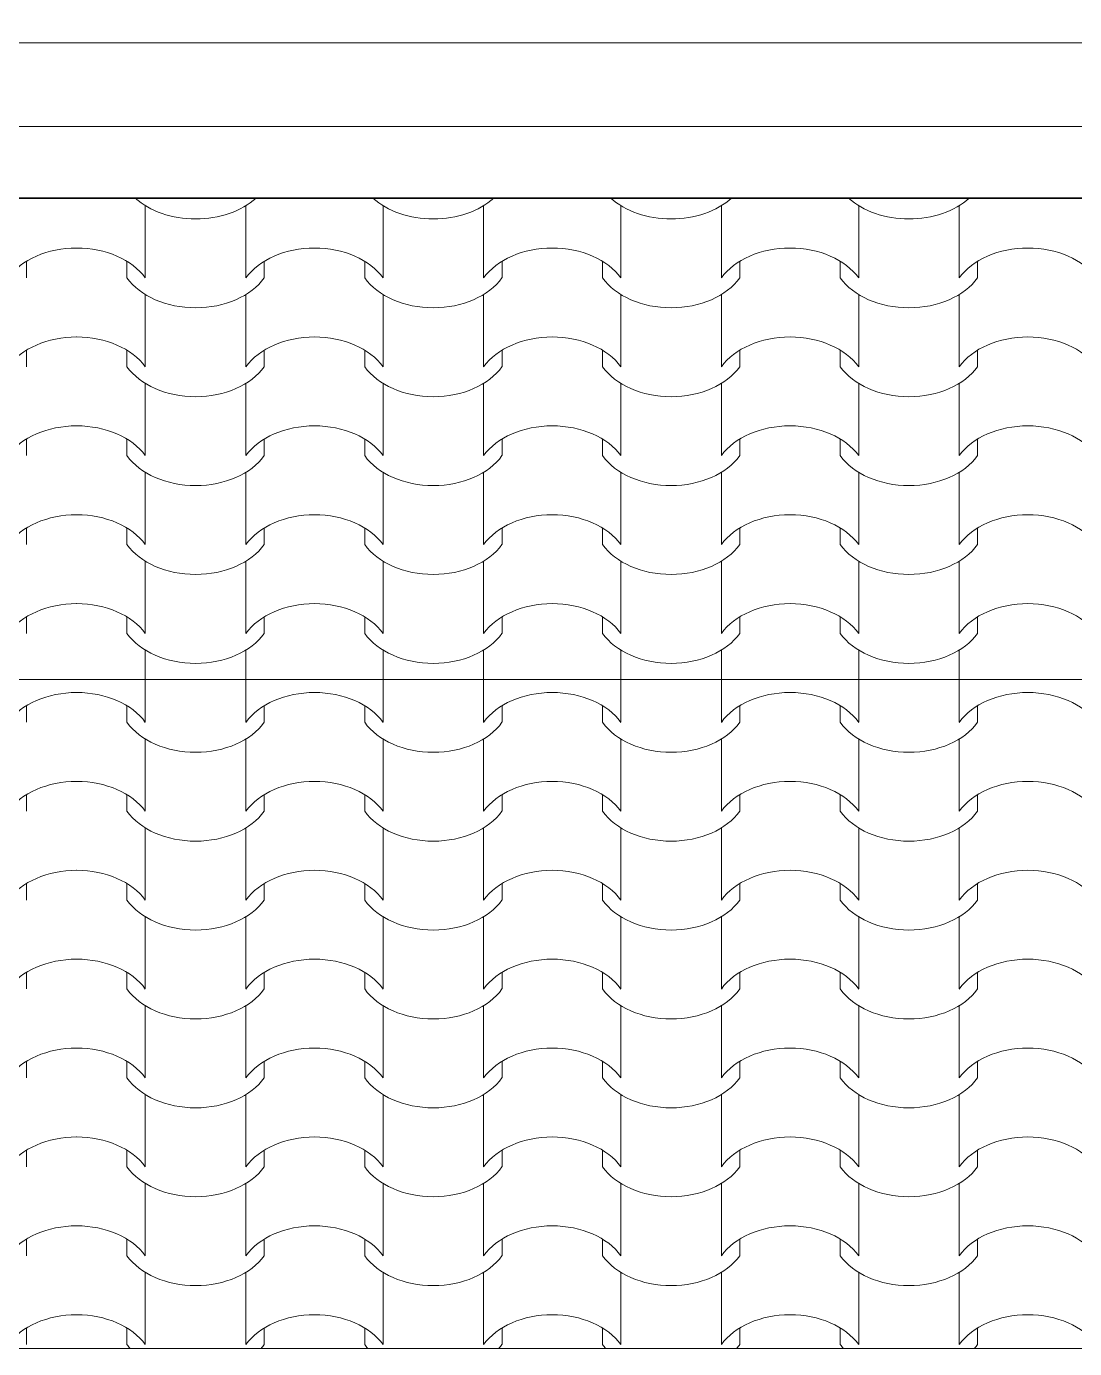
# Model space of a CAD drawing. Header units: millimetres. Extents: x -6000 to 12300, y -11438 to 14364.
# Drawn here: x 9250 to 10504, y -4561 to -2980 of the extents above; entities that cross this region are included whole.
import ezdxf

# ---------------------------------------------------------------- set-up
doc = ezdxf.new("R2010")
doc.units = ezdxf.units.MM
doc.header["$MEASUREMENT"] = 0
doc.layers.add('Shell - Roof', color=7, linetype='Continuous')
doc.layers.add('Structural - Bearing', color=7, linetype='Continuous')
for name, color, linetype, lineweight, true_color in [('Shell - Roof_Pen_No__172', 7, 'Continuous', 13, 0xbf8080), ('Shell - Roof_Pen_No__92', 7, 'Continuous', 13, 0xbf8080), ('Structural - Bearing_Pen_No__89', 7, 'Continuous', 20, 0x71cebe)]:
    doc.layers.add(name, color=color, linetype=linetype, lineweight=lineweight, true_color=true_color)
doc.layers.add('Shell - Roof_Pen_No__32', color=15, linetype='Continuous', lineweight=35)

# ---------------------------------------------------------------- blocks, each defined once
blk = doc.blocks.new('Slab_1_5', base_point=(5100, -111.4))
at = {"layer": 'Structural - Bearing_Pen_No__89', "linetype": 'Continuous', "flags": 128}
blk.add_lwpolyline([(5100, -111.4), (5100, 3238.6), (11500, 3238.6), (11500, -3761.4), (2000, -3761.4), (2000, -111.4)], close=True, dxfattribs=at)
blk = doc.blocks.new('*X3')
at = {"layer": 'Shell - Roof_Pen_No__92', "linetype": 'Continuous'}
for p, q in [((9392.4, -3194.8), (9392.4, -3237.9)), ((9512.7, -3194.8), (9512.7, -3237.9)), ((9676.9, -3194.8), (9676.9, -3237.9)), ((9797.2, -3194.8), (9797.2, -3237.9)), ((9961.4, -3194.8), (9961.4, -3237.9)), ((10081.6, -3194.8), (10081.6, -3237.9)), ((10245.9, -3194.8), (10245.9, -3237.9)), ((10366.1, -3194.8), (10366.1, -3237.9)), ((9392.4, -3237.9), (9392.4, -3281)), ((9512.7, -3237.9), (9512.7, -3281)), ((9676.9, -3237.9), (9676.9, -3281)), ((9797.2, -3237.9), (9797.2, -3281)), ((9961.4, -3237.9), (9961.4, -3281)), ((10081.6, -3237.9), (10081.6, -3281)), ((10245.9, -3237.9), (10245.9, -3281)), ((10366.1, -3237.9), (10366.1, -3281)), ((9250.2, -3261.2), (9250.2, -3281)), ((9370.4, -3261.2), (9370.4, -3281)), ((9534.7, -3261.2), (9534.7, -3281)), ((9654.9, -3261.2), (9654.9, -3281)), ((9819.2, -3261.2), (9819.2, -3281)), ((9939.4, -3261.2), (9939.4, -3281)), ((10103.6, -3261.2), (10103.6, -3281)), ((10223.9, -3261.2), (10223.9, -3281)), ((10388.1, -3261.2), (10388.1, -3281)), ((9392.4, -3301.1), (9392.4, -3344.2)), ((9512.7, -3301.1), (9512.7, -3344.2)), ((9676.9, -3301.1), (9676.9, -3344.2)), ((9797.2, -3301.1), (9797.2, -3344.2)), ((9961.4, -3301.1), (9961.4, -3344.2)), ((10081.6, -3301.1), (10081.6, -3344.2)), ((10245.9, -3301.1), (10245.9, -3344.2)), ((10366.1, -3301.1), (10366.1, -3344.2)), ((9392.4, -3344.2), (9392.4, -3387.3)), ((9512.7, -3344.2), (9512.7, -3387.3)), ((9676.9, -3344.2), (9676.9, -3387.3)), ((9797.2, -3344.2), (9797.2, -3387.3)), ((9961.4, -3344.2), (9961.4, -3387.3)), ((10081.6, -3344.2), (10081.6, -3387.3)), ((10245.9, -3344.2), (10245.9, -3387.3)), ((10366.1, -3344.2), (10366.1, -3387.3)), ((9250.2, -3367.5), (9250.2, -3387.3)), ((9370.4, -3367.5), (9370.4, -3387.3)), ((9534.7, -3367.5), (9534.7, -3387.3)), ((9654.9, -3367.5), (9654.9, -3387.3)), ((9819.2, -3367.5), (9819.2, -3387.3)), ((9939.4, -3367.5), (9939.4, -3387.3)), ((10103.6, -3367.5), (10103.6, -3387.3)), ((10223.9, -3367.5), (10223.9, -3387.3)), ((10388.1, -3367.5), (10388.1, -3387.3)), ((9392.4, -3407.4), (9392.4, -3450.5)), ((9512.7, -3407.4), (9512.7, -3450.5)), ((9676.9, -3407.4), (9676.9, -3450.5)), ((9797.2, -3407.4), (9797.2, -3450.5)), ((9961.4, -3407.4), (9961.4, -3450.5)), ((10081.6, -3407.4), (10081.6, -3450.5)), ((10245.9, -3407.4), (10245.9, -3450.5)), ((10366.1, -3407.4), (10366.1, -3450.5)), ((9392.4, -3450.5), (9392.4, -3493.6)), ((9512.7, -3450.5), (9512.7, -3493.6)), ((9676.9, -3450.5), (9676.9, -3493.6)), ((9797.2, -3450.5), (9797.2, -3493.6)), ((9961.4, -3450.5), (9961.4, -3493.6)), ((10081.6, -3450.5), (10081.6, -3493.6)), ((10245.9, -3450.5), (10245.9, -3493.6)), ((10366.1, -3450.5), (10366.1, -3493.6)), ((9250.2, -3473.8), (9250.2, -3493.6)), ((9370.4, -3473.8), (9370.4, -3493.6)), ((9534.7, -3473.8), (9534.7, -3493.6)), ((9654.9, -3473.8), (9654.9, -3493.6)), ((9819.2, -3473.8), (9819.2, -3493.6)), ((9939.4, -3473.8), (9939.4, -3493.6)), ((10103.6, -3473.8), (10103.6, -3493.6)), ((10223.9, -3473.8), (10223.9, -3493.6)), ((10388.1, -3473.8), (10388.1, -3493.6)), ((9392.4, -3513.7), (9392.4, -3556.8)), ((9512.7, -3513.7), (9512.7, -3556.8)), ((9676.9, -3513.7), (9676.9, -3556.8)), ((9797.2, -3513.7), (9797.2, -3556.8)), ((9961.4, -3513.7), (9961.4, -3556.8)), ((10081.6, -3513.7), (10081.6, -3556.8)), ((10245.9, -3513.7), (10245.9, -3556.8)), ((10366.1, -3513.7), (10366.1, -3556.8)), ((9392.4, -3556.8), (9392.4, -3599.9)), ((9512.7, -3556.8), (9512.7, -3599.9)), ((9676.9, -3556.8), (9676.9, -3599.9)), ((9797.2, -3556.8), (9797.2, -3599.9)), ((9961.4, -3556.8), (9961.4, -3599.9)), ((10081.6, -3556.8), (10081.6, -3599.9)), ((10245.9, -3556.8), (10245.9, -3599.9)), ((10366.1, -3556.8), (10366.1, -3599.9)), ((9250.2, -3580.1), (9250.2, -3599.9)), ((9370.4, -3580.1), (9370.4, -3599.9)), ((9534.7, -3580.1), (9534.7, -3599.9)), ((9654.9, -3580.1), (9654.9, -3599.9)), ((9819.2, -3580.1), (9819.2, -3599.9)), ((9939.4, -3580.1), (9939.4, -3599.9)), ((10103.6, -3580.1), (10103.6, -3599.9)), ((10223.9, -3580.1), (10223.9, -3599.9)), ((10388.1, -3580.1), (10388.1, -3599.9)), ((9392.4, -3620), (9392.4, -3663.1)), ((9512.7, -3620), (9512.7, -3663.1)), ((9676.9, -3620), (9676.9, -3663.1)), ((9797.2, -3620), (9797.2, -3663.1)), ((9961.4, -3620), (9961.4, -3663.1)), ((10081.6, -3620), (10081.6, -3663.1)), ((10245.9, -3620), (10245.9, -3663.1)), ((10366.1, -3620), (10366.1, -3663.1)), ((9392.4, -3663.1), (9392.4, -3706.2)), ((9512.7, -3663.1), (9512.7, -3706.2)), ((9676.9, -3663.1), (9676.9, -3706.2)), ((9797.2, -3663.1), (9797.2, -3706.2)), ((9961.4, -3663.1), (9961.4, -3706.2)), ((10081.6, -3663.1), (10081.6, -3706.2)), ((10245.9, -3663.1), (10245.9, -3706.2)), ((10366.1, -3663.1), (10366.1, -3706.2)), ((9250.2, -3686.4), (9250.2, -3706.2)), ((9370.4, -3686.4), (9370.4, -3706.2)), ((9534.7, -3686.4), (9534.7, -3706.2)), ((9654.9, -3686.4), (9654.9, -3706.2)), ((9819.2, -3686.4), (9819.2, -3706.2)), ((9939.4, -3686.4), (9939.4, -3706.2)), ((10103.6, -3686.4), (10103.6, -3706.2)), ((10223.9, -3686.4), (10223.9, -3706.2)), ((10388.1, -3686.4), (10388.1, -3706.2)), ((9392.4, -3726.3), (9392.4, -3769.4)), ((9512.7, -3726.3), (9512.7, -3769.4)), ((9676.9, -3726.3), (9676.9, -3769.4)), ((9797.2, -3726.3), (9797.2, -3769.4)), ((9961.4, -3726.3), (9961.4, -3769.4)), ((10081.6, -3726.3), (10081.6, -3769.4)), ((10245.9, -3726.3), (10245.9, -3769.4)), ((10366.1, -3726.3), (10366.1, -3769.4)), ((9392.4, -3769.4), (9392.4, -3812.5)), ((9512.7, -3769.4), (9512.7, -3812.5)), ((9676.9, -3769.4), (9676.9, -3812.5)), ((9797.2, -3769.4), (9797.2, -3812.5)), ((9961.4, -3769.4), (9961.4, -3812.5)), ((10081.6, -3769.4), (10081.6, -3812.5)), ((10245.9, -3769.4), (10245.9, -3812.5)), ((10366.1, -3769.4), (10366.1, -3812.5)), ((9250.2, -3792.7), (9250.2, -3812.5)), ((9370.4, -3792.7), (9370.4, -3812.5)), ((9534.7, -3792.7), (9534.7, -3812.5)), ((9654.9, -3792.7), (9654.9, -3812.5)), ((9819.2, -3792.7), (9819.2, -3812.5)), ((9939.4, -3792.7), (9939.4, -3812.5)), ((10103.6, -3792.7), (10103.6, -3812.5)), ((10223.9, -3792.7), (10223.9, -3812.5)), ((10388.1, -3792.7), (10388.1, -3812.5)), ((9392.4, -3832.6), (9392.4, -3875.7)), ((9512.7, -3832.6), (9512.7, -3875.7)), ((9676.9, -3832.6), (9676.9, -3875.7)), ((9797.2, -3832.6), (9797.2, -3875.7)), ((9961.4, -3832.6), (9961.4, -3875.7)), ((10081.6, -3832.6), (10081.6, -3875.7)), ((10245.9, -3832.6), (10245.9, -3875.7)), ((10366.1, -3832.6), (10366.1, -3875.7)), ((9392.4, -3875.7), (9392.4, -3918.8)), ((9512.7, -3875.7), (9512.7, -3918.8)), ((9676.9, -3875.7), (9676.9, -3918.8)), ((9797.2, -3875.7), (9797.2, -3918.8)), ((9961.4, -3875.7), (9961.4, -3918.8)), ((10081.6, -3875.7), (10081.6, -3918.8)), ((10245.9, -3875.7), (10245.9, -3918.8)), ((10366.1, -3875.7), (10366.1, -3918.8)), ((9250.2, -3899), (9250.2, -3918.8)), ((9370.4, -3899), (9370.4, -3918.8)), ((9534.7, -3899), (9534.7, -3918.8)), ((9654.9, -3899), (9654.9, -3918.8)), ((9819.2, -3899), (9819.2, -3918.8)), ((9939.4, -3899), (9939.4, -3918.8)), ((10103.6, -3899), (10103.6, -3918.8)), ((10223.9, -3899), (10223.9, -3918.8)), ((10388.1, -3899), (10388.1, -3918.8)), ((9392.4, -3938.9), (9392.4, -3982)), ((9512.7, -3938.9), (9512.7, -3982)), ((9676.9, -3938.9), (9676.9, -3982)), ((9797.2, -3938.9), (9797.2, -3982)), ((9961.4, -3938.9), (9961.4, -3982)), ((10081.6, -3938.9), (10081.6, -3982)), ((10245.9, -3938.9), (10245.9, -3982)), ((10366.1, -3938.9), (10366.1, -3982)), ((9392.4, -3982), (9392.4, -4025.1)), ((9512.7, -3982), (9512.7, -4025.1)), ((9676.9, -3982), (9676.9, -4025.1)), ((9797.2, -3982), (9797.2, -4025.1)), ((9961.4, -3982), (9961.4, -4025.1)), ((10081.6, -3982), (10081.6, -4025.1)), ((10245.9, -3982), (10245.9, -4025.1)), ((10366.1, -3982), (10366.1, -4025.1)), ((9250.2, -4005.3), (9250.2, -4025.1)), ((9370.4, -4005.3), (9370.4, -4025.1)), ((9534.7, -4005.3), (9534.7, -4025.1)), ((9654.9, -4005.3), (9654.9, -4025.1)), ((9819.2, -4005.3), (9819.2, -4025.1)), ((9939.4, -4005.3), (9939.4, -4025.1)), ((10103.6, -4005.3), (10103.6, -4025.1)), ((10223.9, -4005.3), (10223.9, -4025.1)), ((10388.1, -4005.3), (10388.1, -4025.1)), ((9392.4, -4045.2), (9392.4, -4088.3)), ((9512.7, -4045.2), (9512.7, -4088.3)), ((9676.9, -4045.2), (9676.9, -4088.3)), ((9797.2, -4045.2), (9797.2, -4088.3)), ((9961.4, -4045.2), (9961.4, -4088.3)), ((10081.6, -4045.2), (10081.6, -4088.3)), ((10245.9, -4045.2), (10245.9, -4088.3)), ((10366.1, -4045.2), (10366.1, -4088.3)), ((9392.4, -4088.3), (9392.4, -4131.4)), ((9512.7, -4088.3), (9512.7, -4131.4)), ((9676.9, -4088.3), (9676.9, -4131.4)), ((9797.2, -4088.3), (9797.2, -4131.4)), ((9961.4, -4088.3), (9961.4, -4131.4)), ((10081.6, -4088.3), (10081.6, -4131.4)), ((10245.9, -4088.3), (10245.9, -4131.4)), ((10366.1, -4088.3), (10366.1, -4131.4)), ((9250.2, -4111.6), (9250.2, -4131.4)), ((9370.4, -4111.6), (9370.4, -4131.4)), ((9534.7, -4111.6), (9534.7, -4131.4)), ((9654.9, -4111.6), (9654.9, -4131.4)), ((9819.2, -4111.6), (9819.2, -4131.4)), ((9939.4, -4111.6), (9939.4, -4131.4)), ((10103.6, -4111.6), (10103.6, -4131.4)), ((10223.9, -4111.6), (10223.9, -4131.4)), ((10388.1, -4111.6), (10388.1, -4131.4)), ((9392.4, -4151.5), (9392.4, -4194.6)), ((9512.7, -4151.5), (9512.7, -4194.6)), ((9676.9, -4151.5), (9676.9, -4194.6)), ((9797.2, -4151.5), (9797.2, -4194.6)), ((9961.4, -4151.5), (9961.4, -4194.6)), ((10081.6, -4151.5), (10081.6, -4194.6)), ((10245.9, -4151.5), (10245.9, -4194.6)), ((10366.1, -4151.5), (10366.1, -4194.6)), ((9392.4, -4194.6), (9392.4, -4237.7)), ((9512.7, -4194.6), (9512.7, -4237.7)), ((9676.9, -4194.6), (9676.9, -4237.7)), ((9797.2, -4194.6), (9797.2, -4237.7)), ((9961.4, -4194.6), (9961.4, -4237.7)), ((10081.6, -4194.6), (10081.6, -4237.7)), ((10245.9, -4194.6), (10245.9, -4237.7)), ((10366.1, -4194.6), (10366.1, -4237.7)), ((9250.2, -4217.9), (9250.2, -4237.7)), ((9370.4, -4217.9), (9370.4, -4237.7)), ((9534.7, -4217.9), (9534.7, -4237.7)), ((9654.9, -4217.9), (9654.9, -4237.7)), ((9819.2, -4217.9), (9819.2, -4237.7)), ((9939.4, -4217.9), (9939.4, -4237.7)), ((10103.6, -4217.9), (10103.6, -4237.7)), ((10223.9, -4217.9), (10223.9, -4237.7)), ((10388.1, -4217.9), (10388.1, -4237.7)), ((9392.4, -4257.8), (9392.4, -4300.9)), ((9512.7, -4257.8), (9512.7, -4300.9)), ((9676.9, -4257.8), (9676.9, -4300.9)), ((9797.2, -4257.8), (9797.2, -4300.9)), ((9961.4, -4257.8), (9961.4, -4300.9)), ((10081.6, -4257.8), (10081.6, -4300.9)), ((10245.9, -4257.8), (10245.9, -4300.9)), ((10366.1, -4257.8), (10366.1, -4300.9)), ((9392.4, -4300.9), (9392.4, -4344)), ((9512.7, -4300.9), (9512.7, -4344)), ((9676.9, -4300.9), (9676.9, -4344)), ((9797.2, -4300.9), (9797.2, -4344)), ((9961.4, -4300.9), (9961.4, -4344)), ((10081.6, -4300.9), (10081.6, -4344)), ((10245.9, -4300.9), (10245.9, -4344)), ((10366.1, -4300.9), (10366.1, -4344)), ((9250.2, -4324.2), (9250.2, -4344)), ((9370.4, -4324.2), (9370.4, -4344)), ((9534.7, -4324.2), (9534.7, -4344)), ((9654.9, -4324.2), (9654.9, -4344)), ((9819.2, -4324.2), (9819.2, -4344)), ((9939.4, -4324.2), (9939.4, -4344)), ((10103.6, -4324.2), (10103.6, -4344)), ((10223.9, -4324.2), (10223.9, -4344)), ((10388.1, -4324.2), (10388.1, -4344)), ((9392.4, -4364.1), (9392.4, -4407.2)), ((9512.7, -4364.1), (9512.7, -4407.2)), ((9676.9, -4364.1), (9676.9, -4407.2)), ((9797.2, -4364.1), (9797.2, -4407.2)), ((9961.4, -4364.1), (9961.4, -4407.2)), ((10081.6, -4364.1), (10081.6, -4407.2)), ((10245.9, -4364.1), (10245.9, -4407.2)), ((10366.1, -4364.1), (10366.1, -4407.2)), ((9392.4, -4407.2), (9392.4, -4450.3)), ((9512.7, -4407.2), (9512.7, -4450.3)), ((9676.9, -4407.2), (9676.9, -4450.3)), ((9797.2, -4407.2), (9797.2, -4450.3)), ((9961.4, -4407.2), (9961.4, -4450.3)), ((10081.6, -4407.2), (10081.6, -4450.3)), ((10245.9, -4407.2), (10245.9, -4450.3)), ((10366.1, -4407.2), (10366.1, -4450.3)), ((9250.2, -4430.5), (9250.2, -4450.3)), ((9370.4, -4430.5), (9370.4, -4450.3)), ((9534.7, -4430.5), (9534.7, -4450.3)), ((9654.9, -4430.5), (9654.9, -4450.3)), ((9819.2, -4430.5), (9819.2, -4450.3)), ((9939.4, -4430.5), (9939.4, -4450.3)), ((10103.6, -4430.5), (10103.6, -4450.3)), ((10223.9, -4430.5), (10223.9, -4450.3)), ((10388.1, -4430.5), (10388.1, -4450.3)), ((9392.4, -4470.4), (9392.4, -4513.5)), ((9512.7, -4470.4), (9512.7, -4513.5)), ((9676.9, -4470.4), (9676.9, -4513.5)), ((9797.2, -4470.4), (9797.2, -4513.5)), ((9961.4, -4470.4), (9961.4, -4513.5)), ((10081.6, -4470.4), (10081.6, -4513.5)), ((10245.9, -4470.4), (10245.9, -4513.5)), ((10366.1, -4470.4), (10366.1, -4513.5)), ((9392.4, -4513.5), (9392.4, -4556.6)), ((9512.7, -4513.5), (9512.7, -4556.6)), ((9676.9, -4513.5), (9676.9, -4556.6)), ((9797.2, -4513.5), (9797.2, -4556.6)), ((9961.4, -4513.5), (9961.4, -4556.6)), ((10081.6, -4513.5), (10081.6, -4556.6)), ((10245.9, -4513.5), (10245.9, -4556.6)), ((10366.1, -4513.5), (10366.1, -4556.6)), ((9250.2, -4536.8), (9250.2, -4556.6)), ((9370.4, -4536.8), (9370.4, -4556.6)), ((9534.7, -4536.8), (9534.7, -4556.6)), ((9654.9, -4536.8), (9654.9, -4556.6)), ((9819.2, -4536.8), (9819.2, -4556.6)), ((9939.4, -4536.8), (9939.4, -4556.6)), ((10103.6, -4536.8), (10103.6, -4556.6)), ((10223.9, -4536.8), (10223.9, -4556.6)), ((10388.1, -4536.8), (10388.1, -4556.6))]:
    blk.add_line(p, q, dxfattribs=at)
for centre, major_axis, start_param, end_param in [((9452.6, -3145.5), (91.9, 0), 3.807649, 5.617129), ((9737, -3145.5), (91.9, 0), 3.807649, 5.617129), ((10021.5, -3145.5), (91.9, 0), 3.807649, 5.617129), ((10306, -3145.5), (91.9, 0), 3.807649, 5.617129), ((9310.6, -3310.7), (92.5, 0), 1.573772, 2.670554), ((9310, -3310.7), (92.5, 0), 0.471039, 1.56782), ((9595.1, -3310.7), (92.5, 0), 1.573772, 2.670554), ((9594.5, -3310.7), (92.5, 0), 0.471039, 1.56782), ((9879.6, -3310.7), (92.5, 0), 1.573772, 2.670554), ((9879, -3310.7), (92.5, 0), 0.471039, 1.56782), ((10164, -3310.7), (92.5, 0), 1.573772, 2.670554), ((10163.5, -3310.7), (92.5, 0), 0.471039, 1.56782), ((10448.5, -3310.7), (92.5, 0), 1.573772, 2.670554), ((10448, -3310.7), (92.5, 0), 0.471039, 1.56782), ((9452.6, -3251.8), (91.9, 0), 3.607672, 5.817106), ((9737, -3251.8), (91.9, 0), 3.607672, 5.817106), ((10021.5, -3251.8), (91.9, 0), 3.607672, 5.817106), ((10306, -3251.8), (91.9, 0), 3.607672, 5.817106), ((9310.6, -3417), (92.5, 0), 1.573772, 2.670554), ((9310, -3417), (92.5, 0), 0.471039, 1.56782), ((9595.1, -3417), (92.5, 0), 1.573772, 2.670554), ((9594.5, -3417), (92.5, 0), 0.471039, 1.56782), ((9879.6, -3417), (92.5, 0), 1.573772, 2.670554), ((9879, -3417), (92.5, 0), 0.471039, 1.56782), ((10164, -3417), (92.5, 0), 1.573772, 2.670554), ((10163.5, -3417), (92.5, 0), 0.471039, 1.56782), ((10448.5, -3417), (92.5, 0), 1.573772, 2.670554), ((10448, -3417), (92.5, 0), 0.471039, 1.56782), ((9452.6, -3358.1), (91.9, 0), 3.607672, 5.817106), ((9737, -3358.1), (91.9, 0), 3.607672, 5.817106), ((10021.5, -3358.1), (91.9, 0), 3.607672, 5.817106), ((10306, -3358.1), (91.9, 0), 3.607672, 5.817106), ((9310.6, -3523.3), (92.5, 0), 1.573772, 2.670554), ((9310, -3523.3), (92.5, 0), 0.471039, 1.56782), ((9595.1, -3523.3), (92.5, 0), 1.573772, 2.670554), ((9594.5, -3523.3), (92.5, 0), 0.471039, 1.56782), ((9879.6, -3523.3), (92.5, 0), 1.573772, 2.670554), ((9879, -3523.3), (92.5, 0), 0.471039, 1.56782), ((10164, -3523.3), (92.5, 0), 1.573772, 2.670554), ((10163.5, -3523.3), (92.5, 0), 0.471039, 1.56782), ((10448.5, -3523.3), (92.5, 0), 1.573772, 2.670554), ((10448, -3523.3), (92.5, 0), 0.471039, 1.56782), ((9452.6, -3464.4), (91.9, 0), 3.607672, 5.817106), ((9737, -3464.4), (91.9, 0), 3.607672, 5.817106), ((10021.5, -3464.4), (91.9, 0), 3.607672, 5.817106), ((10306, -3464.4), (91.9, 0), 3.607672, 5.817106), ((9310.6, -3629.6), (92.5, 0), 1.573772, 2.670554), ((9310, -3629.6), (92.5, 0), 0.471039, 1.56782), ((9595.1, -3629.6), (92.5, 0), 1.573772, 2.670554), ((9594.5, -3629.6), (92.5, 0), 0.471039, 1.56782), ((9879.6, -3629.6), (92.5, 0), 1.573772, 2.670554), ((9879, -3629.6), (92.5, 0), 0.471039, 1.56782), ((10164, -3629.6), (92.5, 0), 1.573772, 2.670554), ((10163.5, -3629.6), (92.5, 0), 0.471039, 1.56782), ((10448.5, -3629.6), (92.5, 0), 1.573772, 2.670554), ((10448, -3629.6), (92.5, 0), 0.471039, 1.56782), ((9452.6, -3570.7), (91.9, 0), 3.607672, 5.817106), ((9737, -3570.7), (91.9, 0), 3.607672, 5.817106), ((10021.5, -3570.7), (91.9, 0), 3.607672, 5.817106), ((10306, -3570.7), (91.9, 0), 3.607672, 5.817106), ((9310.6, -3735.9), (92.5, 0), 1.573772, 2.670554), ((9310, -3735.9), (92.5, 0), 0.471039, 1.56782), ((9595.1, -3735.9), (92.5, 0), 1.573772, 2.670554), ((9594.5, -3735.9), (92.5, 0), 0.471039, 1.56782), ((9879.6, -3735.9), (92.5, 0), 1.573772, 2.670554), ((9879, -3735.9), (92.5, 0), 0.471039, 1.56782), ((10164, -3735.9), (92.5, 0), 1.573772, 2.670554), ((10163.5, -3735.9), (92.5, 0), 0.471039, 1.56782), ((10448.5, -3735.9), (92.5, 0), 1.573772, 2.670554), ((10448, -3735.9), (92.5, 0), 0.471039, 1.56782), ((9452.6, -3677), (91.9, 0), 3.607672, 5.817106), ((9737, -3677), (91.9, 0), 3.607672, 5.817106), ((10021.5, -3677), (91.9, 0), 3.607672, 5.817106), ((10306, -3677), (91.9, 0), 3.607672, 5.817106), ((9310.6, -3842.2), (92.5, 0), 1.573772, 2.670554), ((9310, -3842.2), (92.5, 0), 0.471039, 1.56782), ((9595.1, -3842.2), (92.5, 0), 1.573772, 2.670554), ((9594.5, -3842.2), (92.5, 0), 0.471039, 1.56782), ((9879.6, -3842.2), (92.5, 0), 1.573772, 2.670554), ((9879, -3842.2), (92.5, 0), 0.471039, 1.56782), ((10164, -3842.2), (92.5, 0), 1.573772, 2.670554), ((10163.5, -3842.2), (92.5, 0), 0.471039, 1.56782), ((10448.5, -3842.2), (92.5, 0), 1.573772, 2.670554), ((10448, -3842.2), (92.5, 0), 0.471039, 1.56782), ((9452.6, -3783.3), (91.9, 0), 3.607672, 5.817106), ((9737, -3783.3), (91.9, 0), 3.607672, 5.817106), ((10021.5, -3783.3), (91.9, 0), 3.607672, 5.817106), ((10306, -3783.3), (91.9, 0), 3.607672, 5.817106), ((9310.6, -3948.5), (92.5, 0), 1.573772, 2.670554), ((9310, -3948.5), (92.5, 0), 0.471039, 1.56782), ((9595.1, -3948.5), (92.5, 0), 1.573772, 2.670554), ((9594.5, -3948.5), (92.5, 0), 0.471039, 1.56782), ((9879.6, -3948.5), (92.5, 0), 1.573772, 2.670554), ((9879, -3948.5), (92.5, 0), 0.471039, 1.56782), ((10164, -3948.5), (92.5, 0), 1.573772, 2.670554), ((10163.5, -3948.5), (92.5, 0), 0.471039, 1.56782), ((10448.5, -3948.5), (92.5, 0), 1.573772, 2.670554), ((10448, -3948.5), (92.5, 0), 0.471039, 1.56782), ((9452.6, -3889.6), (91.9, 0), 3.607672, 5.817106), ((9737, -3889.6), (91.9, 0), 3.607672, 5.817106), ((10021.5, -3889.6), (91.9, 0), 3.607672, 5.817106), ((10306, -3889.6), (91.9, 0), 3.607672, 5.817106), ((9310.6, -4054.8), (92.5, 0), 1.573772, 2.670554), ((9310, -4054.8), (92.5, 0), 0.471039, 1.56782), ((9595.1, -4054.8), (92.5, 0), 1.573772, 2.670554), ((9594.5, -4054.8), (92.5, 0), 0.471039, 1.56782), ((9879.6, -4054.8), (92.5, 0), 1.573772, 2.670554), ((9879, -4054.8), (92.5, 0), 0.471039, 1.56782), ((10164, -4054.8), (92.5, 0), 1.573772, 2.670554), ((10163.5, -4054.8), (92.5, 0), 0.471039, 1.56782), ((10448.5, -4054.8), (92.5, 0), 1.573772, 2.670554), ((10448, -4054.8), (92.5, 0), 0.471039, 1.56782), ((9452.6, -3995.9), (91.9, 0), 3.607672, 5.817106), ((9737, -3995.9), (91.9, 0), 3.607672, 5.817106), ((10021.5, -3995.9), (91.9, 0), 3.607672, 5.817106), ((10306, -3995.9), (91.9, 0), 3.607672, 5.817106), ((9310.6, -4161.1), (92.5, 0), 1.573772, 2.670554), ((9310, -4161.1), (92.5, 0), 0.471039, 1.56782), ((9595.1, -4161.1), (92.5, 0), 1.573772, 2.670554), ((9594.5, -4161.1), (92.5, 0), 0.471039, 1.56782), ((9879.6, -4161.1), (92.5, 0), 1.573772, 2.670554), ((9879, -4161.1), (92.5, 0), 0.471039, 1.56782), ((10164, -4161.1), (92.5, 0), 1.573772, 2.670554), ((10163.5, -4161.1), (92.5, 0), 0.471039, 1.56782), ((10448.5, -4161.1), (92.5, 0), 1.573772, 2.670554), ((10448, -4161.1), (92.5, 0), 0.471039, 1.56782), ((9452.6, -4102.2), (91.9, 0), 3.607672, 5.817106), ((9737, -4102.2), (91.9, 0), 3.607672, 5.817106), ((10021.5, -4102.2), (91.9, 0), 3.607672, 5.817106), ((10306, -4102.2), (91.9, 0), 3.607672, 5.817106), ((9310.6, -4267.4), (92.5, 0), 1.573772, 2.670554), ((9310, -4267.4), (92.5, 0), 0.471039, 1.56782), ((9595.1, -4267.4), (92.5, 0), 1.573772, 2.670554), ((9594.5, -4267.4), (92.5, 0), 0.471039, 1.56782), ((9879.6, -4267.4), (92.5, 0), 1.573772, 2.670554), ((9879, -4267.4), (92.5, 0), 0.471039, 1.56782), ((10164, -4267.4), (92.5, 0), 1.573772, 2.670554), ((10163.5, -4267.4), (92.5, 0), 0.471039, 1.56782), ((10448.5, -4267.4), (92.5, 0), 1.573772, 2.670554), ((10448, -4267.4), (92.5, 0), 0.471039, 1.56782), ((9452.6, -4208.5), (91.9, 0), 3.607672, 5.817106), ((9737, -4208.5), (91.9, 0), 3.607672, 5.817106), ((10021.5, -4208.5), (91.9, 0), 3.607672, 5.817106), ((10306, -4208.5), (91.9, 0), 3.607672, 5.817106), ((9310.6, -4373.7), (92.5, 0), 1.573772, 2.670554), ((9310, -4373.7), (92.5, 0), 0.471039, 1.56782), ((9595.1, -4373.7), (92.5, 0), 1.573772, 2.670554), ((9594.5, -4373.7), (92.5, 0), 0.471039, 1.56782), ((9879.6, -4373.7), (92.5, 0), 1.573772, 2.670554), ((9879, -4373.7), (92.5, 0), 0.471039, 1.56782), ((10164, -4373.7), (92.5, 0), 1.573772, 2.670554), ((10163.5, -4373.7), (92.5, 0), 0.471039, 1.56782), ((10448.5, -4373.7), (92.5, 0), 1.573772, 2.670554), ((10448, -4373.7), (92.5, 0), 0.471039, 1.56782), ((9452.6, -4314.8), (91.9, 0), 3.607672, 5.817106), ((9737, -4314.8), (91.9, 0), 3.607672, 5.817106), ((10021.5, -4314.8), (91.9, 0), 3.607672, 5.817106), ((10306, -4314.8), (91.9, 0), 3.607672, 5.817106), ((9310.6, -4480), (92.5, 0), 1.573772, 2.670554), ((9310, -4480), (92.5, 0), 0.471039, 1.56782), ((9595.1, -4480), (92.5, 0), 1.573772, 2.670554), ((9594.5, -4480), (92.5, 0), 0.471039, 1.56782), ((9879.6, -4480), (92.5, 0), 1.573772, 2.670554), ((9879, -4480), (92.5, 0), 0.471039, 1.56782), ((10164, -4480), (92.5, 0), 1.573772, 2.670554), ((10163.5, -4480), (92.5, 0), 0.471039, 1.56782), ((10448.5, -4480), (92.5, 0), 1.573772, 2.670554), ((10448, -4480), (92.5, 0), 0.471039, 1.56782), ((9452.6, -4421.1), (91.9, 0), 3.607672, 5.817106), ((9737, -4421.1), (91.9, 0), 3.607672, 5.817106), ((10021.5, -4421.1), (91.9, 0), 3.607672, 5.817106), ((10306, -4421.1), (91.9, 0), 3.607672, 5.817106), ((9310.6, -4586.3), (92.5, 0), 1.573772, 2.670554), ((9310, -4586.3), (92.5, 0), 0.471039, 1.56782), ((9595.1, -4586.3), (92.5, 0), 1.573772, 2.670554), ((9594.5, -4586.3), (92.5, 0), 0.471039, 1.56782), ((9879.6, -4586.3), (92.5, 0), 1.573772, 2.670554), ((9879, -4586.3), (92.5, 0), 0.471039, 1.56782), ((10164, -4586.3), (92.5, 0), 1.573772, 2.670554), ((10163.5, -4586.3), (92.5, 0), 0.471039, 1.56782), ((10448.5, -4586.3), (92.5, 0), 1.573772, 2.670554), ((10448, -4586.3), (92.5, 0), 0.471039, 1.56782), ((9452.6, -4527.4), (91.9, 0), 3.607672, 3.691171), ((9452.6, -4527.4), (91.9, 0), 5.733607, 5.817106), ((9737, -4527.4), (91.9, 0), 3.607672, 3.691171), ((9737, -4527.4), (91.9, 0), 5.733607, 5.817106), ((10021.5, -4527.4), (91.9, 0), 3.607672, 3.691171), ((10021.5, -4527.4), (91.9, 0), 5.733607, 5.817106), ((10306, -4527.4), (91.9, 0), 3.607672, 3.691171), ((10306, -4527.4), (91.9, 0), 5.733607, 5.817106)]:
    blk.add_ellipse(centre, major_axis=major_axis, ratio=0.707107, start_param=start_param, end_param=end_param, dxfattribs=at)
blk = doc.blocks.new('Roof_1_5', base_point=(1200, -4561.4))
at = {"layer": 'Shell - Roof_Pen_No__172', "linetype": 'Continuous'}
h = blk.add_hatch(dxfattribs=at)
h.set_pattern_fill('Roof_Tile_0005', color=256, style=0, pattern_type=2)
h.set_pattern_definition([(0, (0, 0), (0, 100), [])])
h.paths.add_polyline_path([(2575.7, -3185.6), (10924.3, -3185.6), (10924.3, 2662.9), (2575.7, 2662.9)])
h.paths.add_polyline_path([(3000, -2761.4), (3000, 2238.6), (10500, 2238.6), (10500, -2761.4)], flags=0)
at = {"layer": 'Shell - Roof_Pen_No__32', "linetype": 'Continuous'}
blk.add_line((10924.3, -3185.6), (2575.7, -3185.6), dxfattribs=at)
at = {"layer": 'Shell - Roof_Pen_No__92', "linetype": 'Continuous', "flags": 128}
blk.add_lwpolyline([(12300, -4561.4), (1200, -4561.4)], dxfattribs=at)
at = {"layer": 'Shell - Roof', "color": 23, "linetype": 'Continuous', "lineweight": 13, "true_color": 0xbf8080}
blk.add_blockref('*X3', (0, 0), dxfattribs=at)

msp = doc.modelspace()

# ---------------------------------------------------------------- block references
at = {"layer": 'Shell - Roof', "color": 23, "linetype": 'Continuous', "lineweight": 13, "true_color": 0xbf8080}
msp.add_blockref('Roof_1_5', (1200, -4561.4), dxfattribs=at)
at = {"layer": 'Structural - Bearing', "color": 123, "linetype": 'Continuous', "lineweight": 20, "true_color": 0x71cebe}
msp.add_blockref('Slab_1_5', (5100, -111.4), dxfattribs=at)

doc.saveas('drawing.dxf')
